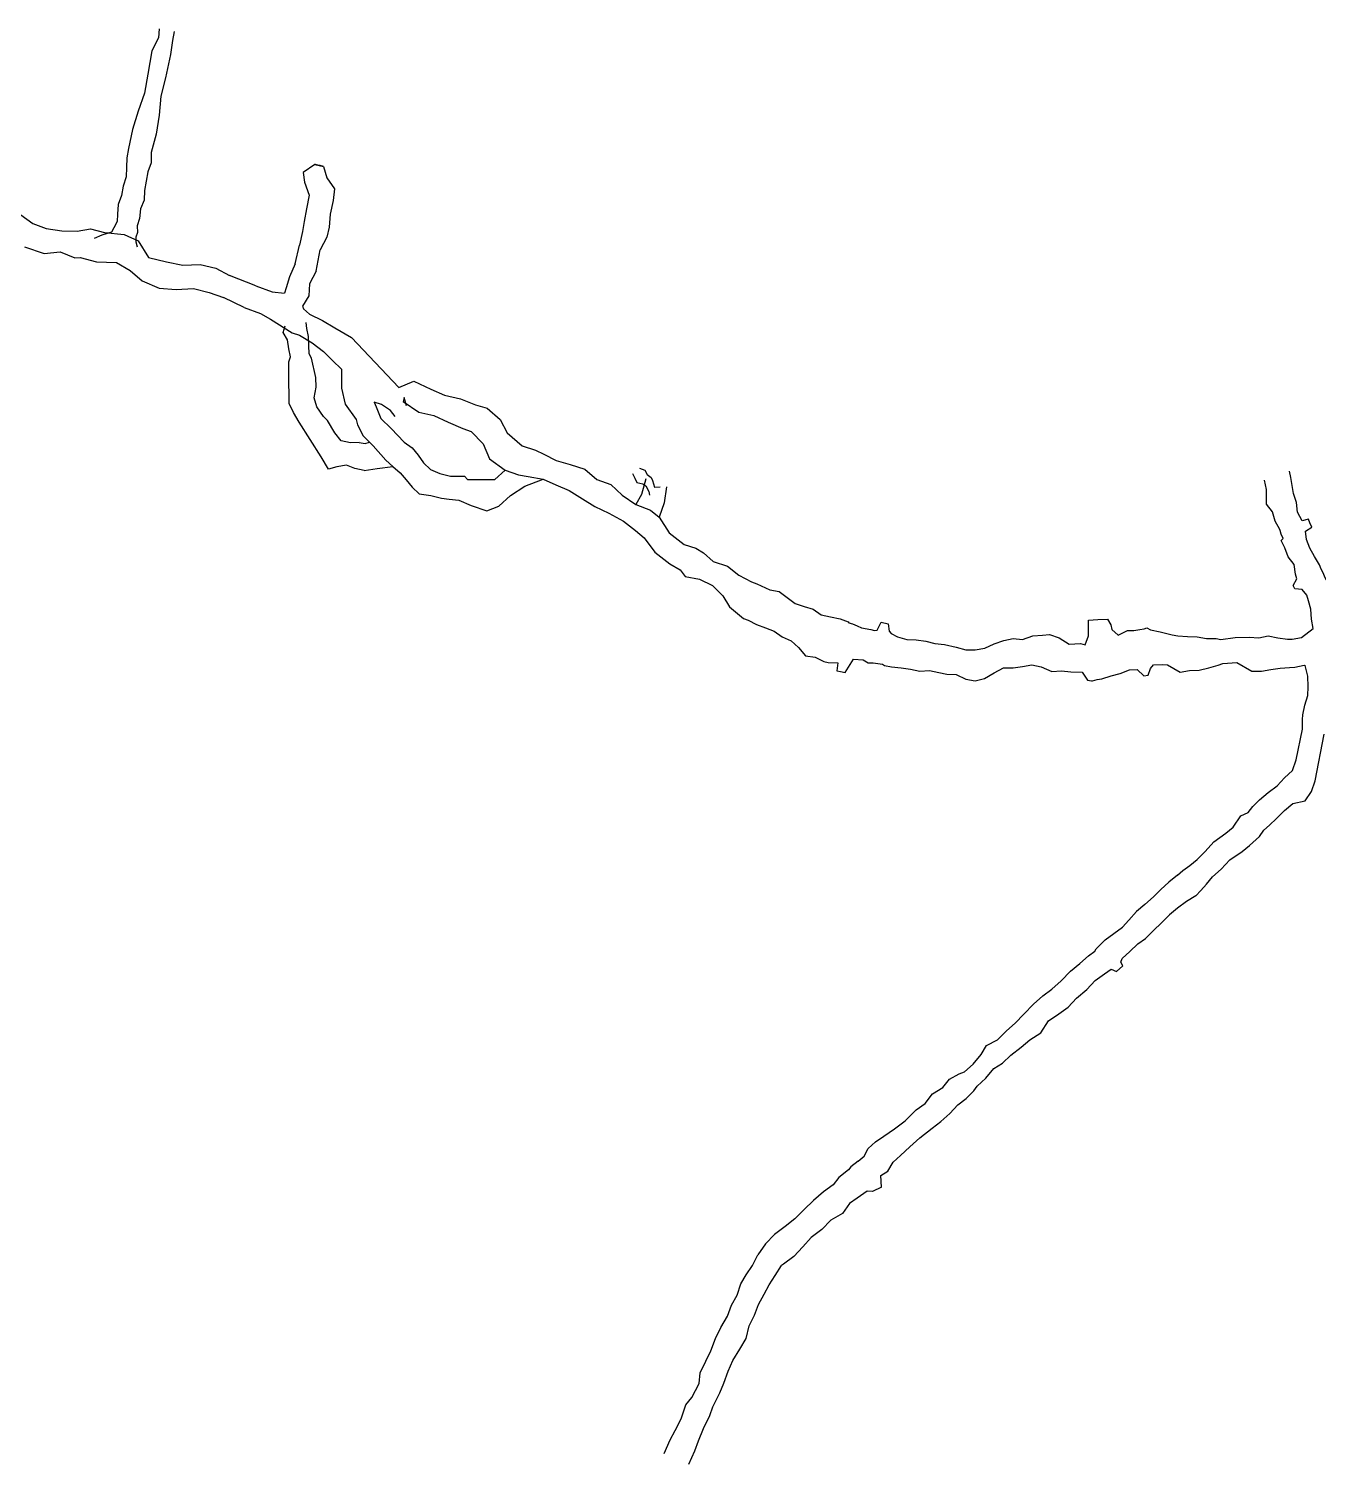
# Model space of a CAD drawing. Extents: x 9075 to 12914, y 9299 to 10364.
# Drawn here: x 12386.2 to 12657.9, y 9298.6 to 9601.1 of the extents above; entities that cross this region are included whole.
import ezdxf

# ---------------------------------------------------------------- set-up
doc = ezdxf.new("R2010")
doc.units = 0
doc.header["$MEASUREMENT"] = 0
for name, color, linetype in [('CP-440-5924-NE-SCR', 30, 'CONTINUOUS'), ('F-440-5878-W-SCR', 30, 'CONTINUOUS'), ('R-440-6055-W-SCR', 30, 'CONTINUOUS'), ('R-440-6100-SE-SCR', 30, 'CONTINUOUS'), ('SEC', 7, 'CONTINUOUS'), ('XC-440-5875-SW-SCR', 30, 'CONTINUOUS'), ('XC-440-5893-W-SCR', 30, 'CONTINUOUS'), ('XC-440-6141-NW-SCR', 30, 'CONTINUOUS')]:
    doc.layers.add(name, color=color, linetype=linetype)

msp = doc.modelspace()

# ---------------------------------------------------------------- linework, layer by layer
at = {"layer": 'CP-440-5924-NE-SCR'}
for points in [[(12613.503, 9476.706, -402.101), (12614.221, 9475.448, -402.402), (12614.421, 9474.469, -402.369), (12615.775, 9473.315, -401.844)], [(12613.503, 9476.706, -406.901), (12614.221, 9475.448, -407.802), (12614.421, 9474.469, -407.769), (12615.775, 9473.315, -406.944)]]:
    msp.add_polyline3d(points, dxfattribs=at)
at = {"layer": 'F-440-5878-W-SCR', "color": 30}
for points in [[(12446.473, 9572.516, -405.598), (12444.034, 9570.797, -405.325), (12444.296, 9568.78, -404.248), (12445.316, 9566.038, -404.678), (12444.764, 9563.139, -403.913), (12444.266, 9560.483, -404.446), (12443.887, 9558.355, -404.972), (12443.246, 9555.516, -404.807)], [(12448.326, 9572.097, -405.598), (12449.009, 9569.673, -405.325), (12450.636, 9567.347, -404.248), (12450.388, 9564.891, -404.678), (12449.738, 9562.014, -403.913), (12449.533, 9559.293, -404.446), (12449.057, 9557.186, -404.972), (12447.635, 9554.524, -404.807)], [(12448.326, 9572.097, -409.598), (12449.009, 9569.673, -408.325), (12450.636, 9567.347, -408.348), (12450.388, 9564.891, -408.278), (12449.738, 9562.014, -408.413), (12449.533, 9559.293, -408.446), (12449.057, 9557.186, -408.272), (12447.635, 9554.524, -408.207)], [(12442.335, 9551.565, -404.645), (12443.246, 9555.516, -404.807)], [(12442.335, 9551.565, -408.545), (12443.246, 9555.516, -408.207)], [(12446.771, 9550.01, -404.645), (12447.635, 9554.524, -404.807)], [(12446.771, 9550.01, -408.545), (12447.635, 9554.524, -408.207)], [(12463.452, 9519.352, -408.606), (12462.482, 9520.639, -408.457), (12460.523, 9521.941, -408.231), (12458.986, 9522.438, -407.672)], [(12463.452, 9519.352, -404.906), (12462.482, 9520.639, -404.357), (12460.523, 9521.941, -404.231), (12458.986, 9522.438, -403.872)], [(12465.821, 9521.649, -404.906), (12465.354, 9523.424, -404.357), (12465.117, 9522.567, -400.868)], [(12465.821, 9521.649, -408.606), (12465.354, 9523.424, -408.457), (12465.354, 9523.424, -408.457)]]:
    msp.add_polyline3d(points, dxfattribs=at)
at = {"layer": 'F-440-5878-W-SCR'}
for points in [[(12372.359, 9567.966, -404.055), (12373.634, 9567.014, -404.308), (12375.642, 9566.095, -404.352), (12378.372, 9564.815, -404.212), (12381.029, 9563.03, -404.374), (12384.551, 9561.895, -404.648), (12387.081, 9560.049, -404.407)], [(12372.359, 9567.966, -407.855), (12373.634, 9567.014, -407.908), (12375.642, 9566.095, -407.952), (12378.372, 9564.815, -408.212), (12381.029, 9563.03, -408.374), (12384.551, 9561.895, -408.348), (12387.081, 9560.049, -408.407)], [(12387.081, 9560.049, -404.407), (12389.914, 9559.017, -404.496), (12393.205, 9558.539, -404.457), (12396.401, 9558.471, -404.719), (12399.224, 9558.935, -404.895)], [(12387.081, 9560.049, -408.407), (12389.914, 9559.017, -408.796), (12393.205, 9558.539, -408.757), (12396.401, 9558.471, -408.719), (12399.224, 9558.935, -408.527)], [(12399.224, 9558.935, -404.895), (12402.192, 9558.129, -405.582), (12406.332, 9557.729, -404.976), (12409.289, 9556.407, -404.871), (12411.449, 9552.918, -404.766), (12415.239, 9551.992, -404.66), (12418.669, 9551.267, -404.455), (12422.335, 9551.41, -404.849), (12425.642, 9550.615, -405.244), (12428.546, 9549.1, -404.939)], [(12399.224, 9558.935, -408.527), (12402.192, 9558.129, -408.682), (12406.332, 9557.729, -408.576), (12409.289, 9556.407, -408.571), (12411.449, 9552.918, -408.566), (12415.239, 9551.992, -408.56), (12418.669, 9551.267, -408.555), (12422.335, 9551.41, -408.549), (12425.642, 9550.615, -408.644), (12428.546, 9549.1, -408.639)], [(12385.352, 9555.144, -404.407), (12389.469, 9553.735, -404.496), (12392.828, 9554.055, -404.457), (12395.922, 9552.791, -404.719), (12397.041, 9552.896, -404.789)], [(12397.041, 9552.896, -404.789), (12400.513, 9551.953, -405.582), (12404.732, 9551.842, -404.976), (12407.584, 9550.135, -404.871), (12410.112, 9547.997, -404.766), (12413.718, 9546.395, -404.66), (12417.279, 9546.152, -404.455), (12420.971, 9546.392, -404.849), (12424.252, 9545.5, -405.244), (12427.287, 9544.468, -404.939)], [(12397.041, 9552.896, -408.643), (12400.513, 9551.953, -408.682), (12404.732, 9551.842, -408.576), (12407.584, 9550.135, -408.571), (12410.112, 9547.997, -408.566), (12413.718, 9546.395, -408.56), (12417.279, 9546.152, -408.555), (12420.971, 9546.392, -408.549), (12424.252, 9545.5, -408.644), (12427.287, 9544.468, -408.639)], [(12442.335, 9551.565, -408.545), (12441.156, 9548.805, -408.612), (12440.458, 9546.51, -408.604), (12440.109, 9545.381, -408.499)], [(12442.335, 9551.565, -404.645), (12441.156, 9548.805, -405.612), (12440.458, 9546.51, -404.704), (12440.109, 9545.381, -405.099)], [(12434.066, 9546.944, -404.881), (12428.546, 9549.1, -404.939)], [(12434.066, 9546.944, -408.881), (12428.546, 9549.1, -408.639)], [(12446.771, 9550.01, -404.645), (12445.403, 9547.317, -405.612), (12445.271, 9544.823, -404.704), (12443.925, 9542.613, -404.575)], [(12446.771, 9550.01, -408.545), (12445.403, 9547.317, -408.612), (12445.271, 9544.823, -408.604), (12443.925, 9542.613, -408.587)], [(12434.066, 9546.944, -404.881), (12437.525, 9545.641, -405.21), (12440.109, 9545.381, -405.099)], [(12434.066, 9546.944, -408.881), (12437.525, 9545.641, -408.61), (12440.109, 9545.381, -408.499)], [(12431.592, 9542.37, -404.881), (12427.287, 9544.468, -404.939)], [(12431.592, 9542.37, -408.881), (12427.287, 9544.468, -408.639)], [(12431.592, 9542.37, -404.881), (12435.051, 9541.067, -405.21), (12437.16, 9539.927, -405.099)], [(12431.592, 9542.37, -408.881), (12435.051, 9541.067, -408.61), (12437.16, 9539.927, -408.499)], [(12443.925, 9542.613, -408.587), (12444.116, 9542.083, -408.585), (12445.382, 9540.927, -408.573), (12448.145, 9539.612, -408.552), (12450.689, 9538.07, -408.582)], [(12443.925, 9542.613, -404.575), (12444.116, 9542.083, -404.485), (12445.382, 9540.927, -405.073), (12448.145, 9539.612, -405.152), (12450.689, 9538.07, -404.897)], [(12437.16, 9539.927, -405.099), (12441.71, 9537.026, -404.485), (12443.277, 9536.502, -405.073), (12445.911, 9534.917, -405.152), (12448.326, 9533.103, -404.897)], [(12437.16, 9539.927, -408.499), (12441.71, 9537.026, -408.585), (12443.277, 9536.502, -408.573), (12445.911, 9534.917, -408.552), (12448.326, 9533.103, -408.582)], [(12450.689, 9538.07, -408.582), (12454.25, 9536.058, -408.469), (12464.184, 9525.492, -408.231), (12467.348, 9526.817, -404.568)], [(12450.689, 9538.07, -404.897), (12454.25, 9536.058, -404.784), (12464.184, 9525.492, -404.546), (12467.348, 9526.817, -400.883)], [(12538.511, 9484.517, -400.786), (12539.632, 9484.089, -400.794), (12540.567, 9483.733, -401.701), (12542.364, 9482.834, -401.614), (12544.375, 9482.495, -401.627), (12546.03, 9481.222, -401.741), (12547.685, 9479.949, -401.654), (12549.59, 9479.33, -401.768), (12551.53, 9478.804, -402.081), (12553.22, 9477.624, -402.195), (12555.196, 9477.192, -402.208), (12557.171, 9476.76, -401.967)], [(12538.511, 9484.517, -406.286), (12539.632, 9484.089, -406.294), (12540.567, 9483.733, -406.301), (12542.364, 9482.834, -406.514), (12544.375, 9482.495, -406.427), (12546.03, 9481.222, -406.441), (12547.685, 9479.949, -406.354), (12549.59, 9479.33, -406.368), (12551.53, 9478.804, -406.381), (12553.22, 9477.624, -406.495), (12555.196, 9477.192, -406.508), (12557.171, 9476.76, -406.522)], [(12533.864, 9479.256, -401.201), (12536.853, 9476.801, -400.794), (12537.788, 9476.445, -401.701), (12539.585, 9475.546, -401.614), (12541.454, 9474.833, -401.627), (12543.323, 9474.121, -401.741), (12545.013, 9472.941, -401.654), (12546.846, 9472.135, -401.768), (12548.43, 9470.675, -402.081), (12549.907, 9468.934, -402.195), (12551.954, 9468.689, -402.208), (12553.751, 9467.79, -401.967)], [(12533.864, 9479.256, -404.813), (12536.853, 9476.801, -406.294), (12537.788, 9476.445, -406.301), (12539.585, 9475.546, -406.514), (12541.454, 9474.833, -406.427), (12543.323, 9474.121, -406.441), (12545.013, 9472.941, -406.354), (12546.846, 9472.135, -406.368), (12548.43, 9470.675, -406.381), (12549.907, 9468.934, -406.495), (12551.954, 9468.689, -406.508), (12553.751, 9467.79, -406.522)], [(12557.171, 9476.76, -406.522), (12558.914, 9476.137, -406.49), (12559.059, 9475.894, -406.491), (12559.835, 9475.699, -406.492), (12560.756, 9475.26, -406.494), (12561.676, 9474.821, -406.495), (12563.664, 9474.525, -406.598)], [(12557.171, 9476.76, -401.967), (12558.914, 9476.137, -401.89), (12559.059, 9475.894, -401.891), (12559.835, 9475.699, -401.892), (12560.756, 9475.26, -401.894), (12561.676, 9474.821, -402.095), (12563.664, 9474.525, -401.898)], [(12563.664, 9474.525, -401.898), (12564.463, 9474.254, -402.037), (12564.993, 9474.353, -402.036), (12565.835, 9476.02, -402.034), (12567.306, 9475.728, -402.031), (12567.503, 9474.159, -402.03), (12567.916, 9473.669, -402.029), (12569.309, 9472.984, -402.226), (12571.231, 9472.397, -402.321), (12573.251, 9472.301, -402.417), (12575.232, 9472.009, -402.413), (12577.174, 9471.521, -402.408), (12579.175, 9471.326, -402.404)], [(12563.664, 9474.525, -406.598), (12564.463, 9474.254, -406.537), (12564.993, 9474.353, -406.536), (12565.835, 9476.02, -406.534), (12567.306, 9475.728, -406.531), (12567.503, 9474.159, -406.53), (12567.916, 9473.669, -406.529), (12569.309, 9472.984, -406.726), (12571.231, 9472.397, -406.721), (12573.251, 9472.301, -406.617), (12575.232, 9472.009, -406.613), (12577.174, 9471.521, -406.608), (12579.175, 9471.326, -406.504)], [(12605.458, 9471.375, -401.868), (12607.826, 9471.528, -401.806), (12608.843, 9471.293, -402.005), (12609.525, 9473.141, -401.905), (12609.511, 9476.447, -401.904), (12610.509, 9476.512, -402.104), (12611.507, 9476.577, -402.203), (12613.503, 9476.706, -402.101)], [(12605.458, 9471.375, -406.908), (12607.826, 9471.528, -407.106), (12608.843, 9471.293, -407.005), (12609.525, 9473.141, -406.805), (12609.511, 9476.447, -406.804), (12610.509, 9476.512, -406.804), (12611.507, 9476.577, -406.903), (12613.503, 9476.706, -406.901)], [(12579.175, 9471.326, -406.504), (12581.654, 9470.803, -406.408), (12583.654, 9470.201, -406.412), (12585.654, 9470.199, -406.417), (12587.654, 9470.598, -406.422), (12589.655, 9471.496, -406.627), (12591.656, 9472.194, -406.632), (12593.656, 9472.592, -406.737), (12595.656, 9472.39, -406.742)], [(12579.175, 9471.326, -402.404), (12581.654, 9470.803, -402.208), (12583.654, 9470.201, -402.212), (12585.654, 9470.199, -402.217), (12587.654, 9470.598, -402.122), (12589.655, 9471.496, -401.827), (12591.656, 9472.194, -401.432), (12593.656, 9472.592, -402.437), (12595.656, 9472.39, -402.442)], [(12595.656, 9472.39, -406.742), (12597.827, 9473.176, -407), (12599.833, 9473.301, -406.947)], [(12595.656, 9472.39, -402.442), (12597.827, 9473.176, -402.3), (12599.833, 9473.301, -402.347)], [(12599.833, 9473.301, -406.947), (12601.318, 9473.411, -407.011), (12603.365, 9472.742, -407.009), (12605.458, 9471.375, -406.908)], [(12599.833, 9473.301, -402.347), (12601.318, 9473.411, -402.411), (12603.365, 9472.742, -402.009), (12605.458, 9471.375, -401.868)], [(12615.775, 9473.315, -406.944), (12617.724, 9474.32, -406.858)], [(12615.775, 9473.315, -401.844), (12617.724, 9474.32, -401.858)], [(12617.724, 9474.32, -406.858), (12619.085, 9474.322, -406.596), (12620.369, 9474.533, -406.68), (12621.264, 9474.61, -406.739), (12621.844, 9474.86, -406.778), (12622.582, 9474.421, -406.823), (12624.622, 9473.994, -406.754)], [(12617.724, 9474.32, -401.858), (12619.085, 9474.322, -402.096), (12620.369, 9474.533, -401.88), (12621.264, 9474.61, -401.939), (12621.844, 9474.86, -401.978), (12622.582, 9474.421, -402.023), (12624.622, 9473.994, -401.754)], [(12624.622, 9473.994, -406.754), (12627.133, 9473.373, -407.005), (12628.378, 9473.188, -406.827)], [(12624.622, 9473.994, -401.754), (12627.133, 9473.373, -402.305), (12628.378, 9473.188, -401.727)], [(12628.378, 9473.188, -406.827), (12628.378, 9473.188, -406.827), (12630.392, 9473.011, -406.885), (12632.399, 9472.935, -406.842)], [(12628.378, 9473.188, -401.727), (12628.378, 9473.188, -401.727), (12630.392, 9473.011, -401.485), (12632.399, 9472.935, -401.542)], [(12632.399, 9472.935, -406.842), (12634.416, 9472.581, -406.787), (12636.415, 9472.633, -406.89), (12637.433, 9472.41, -406.842), (12640.406, 9472.837, -406.696), (12643.408, 9472.865, -406.451), (12645.423, 9472.717, -406.554), (12647.391, 9473.168, -406.557), (12649.428, 9472.722, -406.36), (12651.45, 9472.474, -406.463)], [(12632.399, 9472.935, -401.542), (12634.416, 9472.581, -401.387), (12636.415, 9472.633, -401.89), (12637.433, 9472.41, -401.842), (12640.406, 9472.837, -401.596), (12643.408, 9472.865, -401.851), (12645.423, 9472.717, -401.954), (12647.391, 9473.168, -402.157), (12649.428, 9472.722, -402.36), (12651.45, 9472.474, -402.063)], [(12651.45, 9472.474, -406.463), (12652.418, 9472.439, -406.494), (12654.387, 9472.842, -406.596)], [(12651.45, 9472.474, -402.063), (12652.418, 9472.439, -402.594), (12654.387, 9472.842, -402.696)], [(12654.387, 9472.842, -406.596), (12656.883, 9474.701, -406.64)], [(12654.387, 9472.842, -402.696), (12656.883, 9474.701, -402.04)], [(12553.751, 9467.79, -406.522), (12554.674, 9467.513, -406.487), (12556.736, 9467.508, -406.49), (12556.513, 9465.811, -406.491), (12557.289, 9465.615, -406.492), (12558.283, 9465.467, -406.494), (12560.011, 9468.228, -406.495), (12562.048, 9468.126, -406.598)], [(12553.751, 9467.79, -401.967), (12554.674, 9467.513, -401.887), (12556.736, 9467.508, -401.89), (12556.513, 9465.811, -401.891), (12557.289, 9465.615, -401.892), (12558.283, 9465.467, -401.894), (12560.011, 9468.228, -402.095), (12562.048, 9468.126, -401.898)], [(12562.048, 9468.126, -401.898), (12563.117, 9467.487, -402.037), (12563.627, 9467.487, -402.036), (12564.137, 9467.488, -402.034), (12565.627, 9467.293, -402.031), (12566.118, 9467.195, -402.03), (12566.569, 9466.902, -402.029), (12568.04, 9466.609, -402.226), (12570.041, 9466.415, -402.321), (12572.022, 9466.122, -402.417), (12573.983, 9465.732, -402.413), (12576.042, 9465.832, -402.408), (12578.004, 9465.442, -402.404)], [(12562.048, 9468.126, -406.598), (12563.117, 9467.487, -406.537), (12563.627, 9467.487, -406.536), (12564.137, 9467.488, -406.534), (12565.627, 9467.293, -406.531), (12566.118, 9467.195, -406.53), (12566.569, 9466.902, -406.529), (12568.04, 9466.609, -406.726), (12570.041, 9466.415, -406.721), (12572.022, 9466.122, -406.617), (12573.983, 9465.732, -406.613), (12576.042, 9465.832, -406.608), (12578.004, 9465.442, -406.504)], [(12578.004, 9465.442, -406.504), (12579.649, 9465.105, -406.403), (12581.649, 9465.003, -406.408), (12583.648, 9464.001, -406.412), (12585.648, 9463.699, -406.417), (12587.648, 9464.198, -406.422), (12589.649, 9465.396, -406.627), (12591.65, 9466.394, -406.632), (12593.65, 9466.392, -406.737), (12595.65, 9466.69, -406.742)], [(12578.004, 9465.442, -402.404), (12579.649, 9465.105, -402.103), (12581.649, 9465.003, -402.208), (12583.648, 9464.001, -402.212), (12585.648, 9463.699, -402.217), (12587.648, 9464.198, -402.122), (12589.649, 9465.396, -401.827), (12591.65, 9466.394, -401.432), (12593.65, 9466.392, -402.437), (12595.65, 9466.69, -402.442)], [(12595.65, 9466.69, -406.742), (12597.6, 9467.08, -407), (12599.583, 9466.606, -406.947)], [(12595.65, 9466.69, -402.442), (12597.6, 9467.08, -402.3), (12599.583, 9466.606, -402.347)], [(12599.583, 9466.606, -406.947), (12601.822, 9465.627, -407.011), (12603.818, 9465.757, -407.009), (12605.833, 9465.587, -406.908)], [(12599.583, 9466.606, -402.347), (12601.822, 9465.627, -402.411), (12603.818, 9465.757, -402.009), (12605.833, 9465.587, -401.868)], [(12618.167, 9466.032, -406.858), (12619.794, 9466.053, -406.596), (12621.206, 9464.769, -406.68), (12622.101, 9464.845, -406.739), (12622.578, 9466.291, -406.778), (12623.214, 9467.049, -406.823), (12625.211, 9467.119, -406.754)], [(12618.167, 9466.032, -401.858), (12619.794, 9466.053, -402.096), (12621.206, 9464.769, -401.88), (12622.101, 9464.845, -401.939), (12622.578, 9466.291, -401.978), (12623.214, 9467.049, -402.023), (12625.211, 9467.119, -401.754)], [(12625.211, 9467.119, -406.754), (12626.199, 9467.041, -407.005)], [(12625.211, 9467.119, -401.754), (12626.199, 9467.041, -402.305)], [(12626.199, 9467.041, -407.005), (12628.851, 9465.502, -406.827), (12630.834, 9465.825, -406.885), (12632.83, 9465.948, -406.842)], [(12626.199, 9467.041, -402.305), (12628.851, 9465.502, -401.727), (12630.834, 9465.825, -401.485), (12632.83, 9465.948, -401.542)], [(12632.83, 9465.948, -406.842), (12632.83, 9465.948, -406.842), (12632.83, 9465.948, -406.842), (12634.887, 9466.399, -406.787), (12636.848, 9466.949, -406.89), (12637.821, 9467.324, -406.842), (12640.808, 9467.552, -406.696), (12643.955, 9465.685, -406.451), (12645.954, 9465.738, -406.554), (12647.931, 9466.089, -406.557), (12649.915, 9466.34, -406.36), (12651.906, 9466.492, -406.463)], [(12632.83, 9465.948, -401.542), (12632.83, 9465.948, -401.542), (12632.83, 9465.948, -401.542), (12634.887, 9466.399, -401.387), (12636.848, 9466.949, -401.89), (12637.821, 9467.324, -401.842), (12640.808, 9467.552, -401.596), (12643.955, 9465.685, -401.851), (12645.954, 9465.738, -401.954), (12647.931, 9466.089, -402.157), (12649.915, 9466.34, -402.36), (12651.906, 9466.492, -402.063)], [(12651.906, 9466.492, -406.463), (12653.019, 9466.57, -406.494), (12654.989, 9466.972, -406.596)], [(12651.906, 9466.492, -402.063), (12653.019, 9466.57, -402.594), (12654.989, 9466.972, -402.696)], [(12654.989, 9466.972, -402.696), (12655.154, 9466.928, -402.68)], [(12654.989, 9466.972, -406.596), (12655.154, 9466.928, -406.589)], [(12605.833, 9465.587, -401.868), (12608.214, 9465.541, -401.806), (12609.328, 9463.809, -402.005), (12610.14, 9463.661, -401.905), (12610.339, 9463.674, -401.904), (12611.324, 9463.938, -402.104), (12612.316, 9464.103, -402.203), (12614.279, 9464.731, -402.101)], [(12605.833, 9465.587, -406.908), (12608.214, 9465.541, -407.106), (12609.328, 9463.809, -407.005), (12610.14, 9463.661, -406.805), (12610.339, 9463.674, -406.804), (12611.324, 9463.938, -406.804), (12612.316, 9464.103, -406.903), (12614.279, 9464.731, -406.901)], [(12614.279, 9464.731, -406.901), (12616.207, 9465.226, -406.944), (12618.167, 9466.032, -406.858)], [(12614.279, 9464.731, -402.101), (12616.207, 9465.226, -401.844), (12618.167, 9466.032, -401.858)]]:
    msp.add_polyline3d(points, dxfattribs=at)
at = {"layer": 'F-440-5878-W-SCR', "ltscale": 0.13}
for points in [[(12467.348, 9526.817, -400.868), (12470.956, 9525.149, -400.102), (12473.82, 9523.872, -400.929), (12477.169, 9523.13, -400.858), (12480.328, 9521.811, -401.087)], [(12467.348, 9526.817, -404.568), (12470.956, 9525.149, -404.702), (12473.82, 9523.872, -404.829), (12477.169, 9523.13, -404.858), (12480.328, 9521.811, -404.787)], [(12465.117, 9522.567, -400.868), (12468.4, 9520.279, -400.102), (12471.59, 9519.621, -400.929), (12474.567, 9518.172, -400.858), (12477.726, 9516.853, -401.087)], [(12465.117, 9522.567, -404.568), (12468.4, 9520.279, -404.702), (12471.59, 9519.621, -404.829), (12474.567, 9518.172, -404.858), (12477.726, 9516.853, -404.787)], [(12480.328, 9521.811, -401.087), (12480.328, 9521.811, -401.087), (12482.847, 9521.145, -400.675), (12485.568, 9518.769, -400.861), (12487.045, 9515.917, -401.15), (12490.21, 9513.233, -401.435), (12492.999, 9512.27, -401.024), (12494.739, 9511.427, -401.417), (12497.365, 9510.09, -401.406), (12500.285, 9509.28, -400.923)], [(12480.328, 9521.811, -404.787), (12480.328, 9521.811, -404.787), (12482.847, 9521.145, -404.975), (12485.568, 9518.769, -404.961), (12487.045, 9515.917, -405.05), (12490.21, 9513.233, -405.135), (12492.999, 9512.27, -404.924), (12494.739, 9511.427, -404.917), (12497.365, 9510.09, -404.906), (12500.285, 9509.28, -404.945)], [(12477.726, 9516.853, -401.087), (12477.726, 9516.853, -401.087), (12479.425, 9516.216, -400.675), (12481.975, 9513.594, -400.861), (12483.281, 9510.495, -401.15), (12486.616, 9508.058, -401.435), (12489.405, 9507.095, -401.024), (12491.488, 9506.745, -401.417), (12494.628, 9506.147, -401.406), (12497.319, 9505.009, -400.923)], [(12477.726, 9516.853, -404.787), (12477.726, 9516.853, -404.787), (12479.425, 9516.216, -404.975), (12481.975, 9513.594, -404.961), (12483.281, 9510.495, -405.05), (12486.616, 9508.058, -405.135), (12489.405, 9507.095, -404.924), (12491.488, 9506.745, -404.917), (12494.628, 9506.147, -404.906), (12497.319, 9505.009, -404.945)], [(12500.285, 9509.28, -400.923), (12503.416, 9508.287, -400.67), (12505.899, 9506.093, -400.166), (12508.85, 9505.044, -400.862), (12511.235, 9502.8, -401.358), (12514.116, 9500.81, -400.653), (12517.22, 9499.649, -401.149), (12519.096, 9498.149, -400.646), (12521.179, 9494.885, -400.941), (12524.337, 9492.444, -400.836), (12526.818, 9491.617, -400.933)], [(12500.285, 9509.28, -404.945), (12503.416, 9508.287, -404.67), (12505.899, 9506.093, -404.766), (12508.85, 9505.044, -404.762), (12511.235, 9502.8, -404.758), (12514.116, 9500.81, -404.853), (12517.22, 9499.649, -404.949), (12519.096, 9498.149, -404.946), (12521.179, 9494.885, -404.941), (12524.337, 9492.444, -404.936), (12526.818, 9491.617, -404.933)], [(12514.926, 9508.519, -394.202), (12516.03, 9508.086, -394.999), (12516.506, 9507.159, -396.296), (12517.374, 9506.541, -397.993), (12517.639, 9505.881, -398.724), (12518.09, 9504.5, -400.387), (12519.297, 9504.583, -400.709)], [(12514.926, 9508.519, -395.602), (12516.03, 9508.086, -396.799), (12516.506, 9507.159, -398.396), (12517.374, 9506.541, -399.793), (12517.639, 9505.881, -400.724), (12518.09, 9504.5, -401.587), (12519.297, 9504.583, -402.219)], [(12513.433, 9507.344, -394.202), (12513.909, 9506.416, -394.999), (12514.384, 9505.489, -396.296), (12515.646, 9505.18, -397.993), (12516.225, 9504.768, -398.724), (12516.911, 9503.572, -400.387), (12517.019, 9502.789, -400.709)], [(12513.433, 9507.344, -395.602), (12513.909, 9506.416, -396.799), (12514.384, 9505.489, -398.396), (12515.646, 9505.18, -399.793), (12516.225, 9504.768, -400.724), (12516.911, 9503.572, -401.587), (12517.019, 9502.789, -402.219)], [(12516.223, 9506.215, -400.11), (12515.343, 9502.975, -400.728), (12514.116, 9500.81, -400.653)], [(12516.223, 9506.215, -403.91), (12515.343, 9502.975, -404.328), (12514.116, 9500.81, -404.853)], [(12497.319, 9505.009, -400.923), (12500.104, 9503.771, -400.67), (12502.942, 9502.061, -400.166), (12505.479, 9500.448, -400.862), (12508.455, 9499.01, -401.358), (12511.573, 9497.343, -400.653), (12514.086, 9495.375, -401.149), (12515.903, 9493.795, -400.646), (12518.163, 9490.773, -400.941), (12521.321, 9488.332, -400.836), (12523.506, 9487.101, -400.933)], [(12497.319, 9505.009, -404.945), (12500.104, 9503.771, -404.67), (12502.942, 9502.061, -404.766), (12505.479, 9500.448, -404.762), (12508.455, 9499.01, -404.758), (12511.573, 9497.343, -404.853), (12514.086, 9495.375, -404.949), (12515.903, 9493.795, -404.946), (12518.163, 9490.773, -404.941), (12521.321, 9488.332, -404.936), (12523.506, 9487.101, -404.933)], [(12520.631, 9504.583, -400.11), (12520.126, 9501.205, -400.728), (12519.096, 9498.149, -400.646)], [(12520.631, 9504.583, -403.91), (12520.126, 9501.205, -404.328), (12519.096, 9498.149, -404.946)], [(12526.818, 9491.617, -400.933), (12528.387, 9490.635, -401.261), (12530.416, 9488.828, -401.311), (12533.466, 9487.876, -401.056), (12535.834, 9485.936, -400.899), (12538.511, 9484.517, -400.786)], [(12526.818, 9491.617, -404.933), (12528.387, 9490.635, -405.061), (12530.416, 9488.828, -405.011), (12533.466, 9487.876, -405.056), (12535.834, 9485.936, -404.799), (12538.511, 9484.517, -406.286)], [(12523.506, 9487.101, -400.933), (12524.555, 9485.634, -401.261), (12527.557, 9485.097, -401.311), (12530.303, 9483.749, -401.056), (12532.488, 9481.57, -400.899), (12533.864, 9479.256, -401.201)], [(12523.506, 9487.101, -404.933), (12524.555, 9485.634, -405.061), (12527.557, 9485.097, -405.011), (12530.303, 9483.749, -405.056), (12532.488, 9481.57, -404.799), (12533.864, 9479.256, -404.813)]]:
    msp.add_polyline3d(points, dxfattribs=at)
at = {"layer": 'R-440-6055-W-SCR'}
for points in [[(12448.326, 9533.103, -408.582), (12448.326, 9533.103, -408.582), (12450.243, 9531.196, -408.469), (12452.135, 9529.393, -408.567), (12452.111, 9525.354, -408.564), (12452.886, 9522.016, -408.561)], [(12448.326, 9533.103, -404.897), (12448.326, 9533.103, -404.897), (12450.243, 9531.196, -404.769), (12452.135, 9529.393, -405.167), (12452.111, 9525.354, -404.864), (12452.886, 9522.016, -404.861)]]:
    msp.add_polyline3d(points, dxfattribs=at)
at = {"layer": 'R-440-6055-W-SCR', "ltscale": 0.13}
for points in [[(12452.886, 9522.016, -404.861), (12452.886, 9522.016, -404.861), (12452.886, 9522.016, -404.861), (12455.196, 9518.733, -403.872), (12455.466, 9517.6, -403.319), (12456.71, 9515.325, -403.086), (12458.805, 9513.183, -402.526), (12461.455, 9510.188, -402.813), (12462.922, 9508.83, -402.906), (12464.462, 9507.542, -402.5), (12465.786, 9506.044, -402.893), (12467.04, 9504.476, -402.887), (12468.508, 9503.118, -402.78), (12470.976, 9502.739, -402.374), (12473.231, 9502.15, -402.267)], [(12452.886, 9522.016, -408.561), (12452.886, 9522.016, -408.561), (12452.886, 9522.016, -408.561), (12455.196, 9518.733, -407.672), (12455.466, 9517.6, -407.619), (12456.71, 9515.325, -407.186), (12458.805, 9513.183, -407.226), (12461.455, 9510.188, -407.013), (12462.922, 9508.83, -406.806), (12464.462, 9507.542, -406.5), (12465.786, 9506.044, -406.593), (12467.04, 9504.476, -406.487), (12468.508, 9503.118, -406.38), (12470.976, 9502.739, -406.374), (12473.231, 9502.15, -406.197)], [(12458.986, 9522.438, -403.872), (12459.398, 9521.445, -403.319), (12460.428, 9518.961, -403.086), (12462.594, 9516.889, -402.526), (12465.315, 9513.963, -402.813), (12466.998, 9512.815, -402.906), (12468.251, 9511.247, -402.5), (12469.433, 9509.609, -402.893), (12470.901, 9508.251, -402.887), (12472.869, 9507.383, -402.78), (12475.123, 9506.794, -402.374), (12478.021, 9506.834, -402.267)], [(12458.986, 9522.438, -407.672), (12459.398, 9521.445, -407.619), (12460.428, 9518.961, -407.186), (12462.594, 9516.889, -407.226), (12465.315, 9513.963, -407.013), (12466.998, 9512.815, -406.806), (12468.251, 9511.247, -406.5), (12469.433, 9509.609, -406.593), (12470.901, 9508.251, -406.487), (12472.869, 9507.383, -406.38), (12475.123, 9506.794, -406.374), (12478.021, 9506.834, -406.197)], [(12473.231, 9502.15, -402.267), (12474.806, 9501.987, -402.177), (12476.872, 9501.782, -401.346), (12479.482, 9500.647, -400.964), (12482.748, 9499.505, -401.059), (12485.243, 9500.475, -401.271), (12487.739, 9502.759, -401.076), (12490.727, 9504.71, -401.566), (12494.628, 9506.147, -401.406)], [(12473.231, 9502.15, -406.197), (12474.806, 9501.987, -406.044), (12476.872, 9501.782, -405.846), (12479.482, 9500.647, -405.664), (12482.748, 9499.505, -405.459), (12485.243, 9500.475, -405.171), (12487.739, 9502.759, -404.876), (12490.727, 9504.71, -404.766), (12494.628, 9506.147, -404.906)], [(12478.021, 9506.834, -402.267), (12478.689, 9506.089, -400.964), (12481.783, 9506.136, -401.059), (12484.422, 9506.116, -401.271), (12486.616, 9508.058, -401.435), (12486.616, 9508.058, -401.435)], [(12478.021, 9506.834, -406.197), (12478.689, 9506.089, -405.664), (12481.783, 9506.136, -405.459), (12484.422, 9506.116, -405.171), (12486.616, 9508.058, -405.135), (12486.616, 9508.058, -405.135)]]:
    msp.add_polyline3d(points, dxfattribs=at)
at = {"layer": 'R-440-6100-SE-SCR'}
for points in [[(12445.793, 9531.68, -408.509), (12445.338, 9532.62, -408.437), (12445.265, 9534.329, -408.485), (12445.161, 9536.236, -408.438), (12444.792, 9537.898, -408.485), (12444.684, 9539.197, -408.521)], [(12445.793, 9531.68, -404.609), (12445.338, 9532.62, -404.337), (12445.265, 9534.329, -405.085), (12445.161, 9536.236, -405.138), (12444.792, 9537.898, -405.185), (12444.684, 9539.197, -405.121)], [(12441.054, 9530.917, -408.509), (12441.389, 9531.983, -408.437), (12441.02, 9533.645, -408.485), (12440.718, 9535.52, -408.438), (12439.855, 9537.103, -408.485), (12440.241, 9538.481, -408.521)], [(12441.054, 9530.917, -404.609), (12441.389, 9531.983, -404.337), (12441.02, 9533.645, -405.085), (12440.718, 9535.52, -405.138), (12439.855, 9537.103, -405.185), (12440.241, 9538.481, -405.121)], [(12443.198, 9518.169, -408.223), (12441.982, 9520.242, -408.294), (12441.128, 9522.093, -408.357), (12441.126, 9524.251, -408.322), (12441.05, 9526.288, -408.384), (12441.054, 9530.917, -408.509)], [(12443.198, 9518.169, -404.123), (12441.982, 9520.242, -404.494), (12441.128, 9522.093, -404.357), (12441.126, 9524.251, -404.022), (12441.05, 9526.288, -404.284), (12441.054, 9530.917, -404.609)], [(12448.352, 9519.403, -408.223), (12446.942, 9521.429, -408.294), (12446.38, 9523.35, -408.357), (12446.767, 9525.601, -408.322), (12446.691, 9527.638, -408.384), (12445.793, 9531.68, -408.509)], [(12448.352, 9519.403, -404.123), (12446.942, 9521.429, -404.494), (12446.38, 9523.35, -404.357), (12446.767, 9525.601, -404.022), (12446.691, 9527.638, -404.284), (12445.793, 9531.68, -404.609)], [(12456.868, 9507.972, -407.559), (12454.915, 9508.415, -407.653), (12453.211, 9509.119, -407.849), (12451.12, 9508.774, -407.943), (12449.406, 9508.262, -408.039), (12447.832, 9510.872, -408.234), (12443.198, 9518.169, -408.223)], [(12456.868, 9507.972, -402.859), (12454.915, 9508.415, -403.253), (12453.211, 9509.119, -403.849), (12451.12, 9508.774, -403.943), (12449.406, 9508.262, -403.639), (12447.832, 9510.872, -404.134), (12443.198, 9518.169, -404.123)], [(12455.88, 9513.931, -403.253), (12454.038, 9513.848, -403.849), (12452.085, 9514.291, -403.943), (12450.75, 9515.945, -403.639), (12449.176, 9518.556, -404.134), (12448.352, 9519.403, -404.123)], [(12455.88, 9513.931, -407.653), (12454.038, 9513.848, -407.849), (12452.085, 9514.291, -407.943), (12450.75, 9515.945, -408.039), (12449.176, 9518.556, -408.234), (12448.352, 9519.403, -408.223)], [(12455.88, 9513.931, -407.653), (12457.105, 9513.667, -407.559), (12458.021, 9513.985, -407.678)], [(12455.88, 9513.931, -403.253), (12457.105, 9513.667, -403.159), (12458.021, 9513.985, -403.278)], [(12459.618, 9508.405, -403.966), (12462.922, 9508.83, -402.906)], [(12459.618, 9508.405, -407.666), (12462.922, 9508.83, -406.806)], [(12456.868, 9507.972, -407.559), (12459.618, 9508.405, -407.666)], [(12456.868, 9507.972, -402.859), (12459.618, 9508.405, -403.966)]]:
    msp.add_polyline3d(points, dxfattribs=at)
at = {"layer": 'SEC', "color": 30}
msp.add_polyline3d([(12446.473, 9572.516, -409.598), (12448.326, 9572.097, -409.598), (12448.326, 9572.097, -407.278), (12448.141, 9572.139, -406.102), (12447.631, 9572.254, -405.598), (12447.168, 9572.359, -405.598), (12446.659, 9572.474, -406.102), (12446.473, 9572.516, -407.278), (12446.473, 9572.516, -409.598)], dxfattribs=at)
at = {"layer": 'SEC', "ltscale": 0.13}
msp.add_polyline3d([(12494.628, 9506.147, -404.906), (12494.628, 9506.147, -404.906)], dxfattribs=at)
at = {"layer": 'XC-440-5875-SW-SCR'}
for points in [[(12654.621, 9453.463, -403.203), (12654.655, 9455.502, -403.154), (12654.672, 9456.522, -402.53), (12655.117, 9458.573, -401.879), (12655.758, 9460.582, -401.827), (12655.847, 9462.404, -402.283), (12655.727, 9464.681, -402.129), (12655.154, 9466.928, -402.079)], [(12654.621, 9453.463, -407.003), (12654.655, 9455.502, -406.954), (12654.672, 9456.522, -407.03), (12655.117, 9458.573, -407.079), (12655.758, 9460.582, -407.027), (12655.847, 9462.404, -406.983), (12655.727, 9464.681, -406.929), (12655.23, 9466.63, -406.885)], [(12641.616, 9435.237, -402.197), (12643.159, 9435.905, -402.256), (12644.146, 9437.199, -402.074), (12645.564, 9438.612, -402.296), (12647.414, 9440.145, -402.322), (12649.256, 9441.536, -402.447), (12650.83, 9443.225, -402.373), (12652.538, 9444.765, -401.898), (12653.295, 9447.062, -402.621), (12654.621, 9453.463, -403.203)], [(12641.616, 9435.237, -406.097), (12643.159, 9435.905, -406.056), (12644.146, 9437.199, -406.074), (12645.564, 9438.612, -406.096), (12647.414, 9440.145, -406.122), (12649.256, 9441.536, -406.147), (12650.83, 9443.225, -406.273), (12652.538, 9444.765, -406.398), (12653.295, 9447.062, -406.321), (12654.621, 9453.463, -407.003)], [(12645.557, 9430.846, -402.197), (12646.506, 9432.191, -402.256), (12647.695, 9433.262, -402.074), (12649.113, 9434.676, -402.296), (12650.829, 9436.357, -402.322), (12652.604, 9437.823, -402.447), (12655.183, 9438.397, -402.373), (12656.489, 9440.383, -401.898), (12657.312, 9442.606, -402.621), (12659.214, 9452.466, -403.203)], [(12645.557, 9430.846, -406.097), (12646.506, 9432.191, -406.056), (12647.695, 9433.262, -406.074), (12649.113, 9434.676, -406.096), (12650.829, 9436.357, -406.122), (12652.604, 9437.823, -406.147), (12655.183, 9438.397, -406.273), (12656.489, 9440.383, -406.398), (12657.312, 9442.606, -406.321), (12659.214, 9452.466, -407.003)], [(12628.255, 9422.71, -402.294), (12629.382, 9423.72, -402.158), (12630.855, 9424.773, -401.584), (12632.41, 9426.034, -401.812), (12634.129, 9427.711, -401.646), (12635.938, 9429.738, -401.884), (12638.445, 9431.585, -401.929), (12640, 9432.846, -402.357), (12641.616, 9435.237, -402.197)], [(12628.255, 9422.71, -405.994), (12629.382, 9423.72, -405.758), (12630.855, 9424.773, -405.884), (12632.41, 9426.034, -406.012), (12634.129, 9427.711, -406.046), (12635.938, 9429.738, -405.984), (12638.445, 9431.585, -406.129), (12640, 9432.846, -406.057), (12641.616, 9435.237, -406.097)], [(12632.128, 9418.393, -402.294), (12633.189, 9419.477, -402.158), (12634.395, 9420.828, -401.584), (12635.683, 9422.387, -401.812), (12637.469, 9423.99, -401.646), (12639.344, 9425.942, -401.884), (12641.919, 9427.715, -401.929), (12643.474, 9428.976, -402.357), (12645.557, 9430.846, -402.197)], [(12632.128, 9418.393, -405.994), (12633.189, 9419.477, -405.758), (12634.395, 9420.828, -405.884), (12635.683, 9422.387, -406.012), (12637.469, 9423.99, -406.046), (12639.344, 9425.942, -405.984), (12641.919, 9427.715, -406.129), (12643.474, 9428.976, -406.057), (12645.557, 9430.846, -406.097)], [(12628.255, 9422.71, -405.994), (12626.476, 9421.249, -405.858), (12624.764, 9419.713, -405.821), (12623.194, 9418.169, -405.787), (12621.408, 9416.567, -405.649), (12619.629, 9415.105, -405.613), (12618.044, 9413.279, -405.475)], [(12628.255, 9422.71, -402.294), (12626.476, 9421.249, -402.058), (12624.764, 9419.713, -401.521), (12623.194, 9418.169, -401.587), (12621.408, 9416.567, -401.749), (12619.629, 9415.105, -401.513), (12618.044, 9413.279, -401.575)], [(12632.128, 9418.393, -405.994), (12630.149, 9417.155, -405.858), (12628.304, 9415.768, -405.821), (12626.6, 9414.373, -405.787), (12624.881, 9412.696, -405.649), (12623.236, 9411.086, -405.613), (12621.517, 9409.409, -405.475)], [(12632.128, 9418.393, -402.294), (12630.149, 9417.155, -402.058), (12628.304, 9415.768, -401.521), (12626.6, 9414.373, -401.587), (12624.881, 9412.696, -401.749), (12623.236, 9411.086, -401.513), (12621.517, 9409.409, -401.575)], [(12612.559, 9408.609, -405.434), (12613.074, 9409.089, -405.462), (12614.845, 9410.409, -405.599), (12616.689, 9411.795, -405.533), (12618.044, 9413.279, -405.475)], [(12612.559, 9408.609, -401.334), (12613.074, 9409.089, -401.262), (12614.845, 9410.409, -401.499), (12616.689, 9411.795, -401.233), (12618.044, 9413.279, -401.575)], [(12616.361, 9404.363, -405.434), (12616.614, 9405.144, -405.462), (12618.251, 9406.613, -405.599), (12619.895, 9408.223, -405.533), (12621.517, 9409.409, -405.475)], [(12616.361, 9404.363, -401.334), (12616.614, 9405.144, -401.262), (12618.251, 9406.613, -401.499), (12619.895, 9408.223, -401.233), (12621.517, 9409.409, -401.575)], [(12583.37, 9381.264, -401.753), (12585.231, 9382.931, -401.889), (12586.901, 9384.963, -401.823), (12588.065, 9386.81, -401.369), (12590.327, 9388.03, -401.306), (12592.271, 9389.905, -401.637), (12594.058, 9391.506, -401.676), (12595.936, 9393.455, -401.807), (12597.962, 9395.538, -401.733), (12599.898, 9397.272, -401.567), (12601.819, 9398.724, -401.806), (12603.755, 9400.458, -401.539), (12605.707, 9402.474, -401.768), (12607.71, 9404.133, -401.302), (12609.497, 9405.734, -401.841), (12610.897, 9406.718, -401.997), (12611.136, 9407.201, -401.684), (12612.41, 9408.476, -401.339), (12612.559, 9408.609, -401.334)], [(12583.37, 9381.264, -405.253), (12585.231, 9382.931, -405.389), (12586.901, 9384.963, -405.423), (12588.065, 9386.81, -405.369), (12590.327, 9388.03, -405.406), (12592.271, 9389.905, -405.437), (12594.058, 9391.506, -405.476), (12595.936, 9393.455, -405.607), (12597.962, 9395.538, -405.533), (12599.898, 9397.272, -405.467), (12601.819, 9398.724, -405.406), (12603.755, 9400.458, -405.439), (12605.707, 9402.474, -405.368), (12607.71, 9404.133, -405.402), (12609.497, 9405.734, -405.441), (12610.897, 9406.718, -405.397), (12611.136, 9407.201, -405.384), (12612.41, 9408.476, -405.439), (12612.559, 9408.609, -405.434)], [(12586.038, 9378.284, -401.753), (12587.9, 9379.951, -401.889), (12589.569, 9381.983, -401.823), (12591.4, 9383.085, -401.369), (12593.195, 9384.827, -401.306), (12595.339, 9386.479, -401.637), (12597.194, 9388.005, -401.676), (12599.471, 9389.507, -401.807), (12601.097, 9392.037, -401.733), (12603.3, 9393.473, -401.567), (12605.221, 9394.924, -401.806), (12607.024, 9396.807, -401.539), (12609.176, 9398.6, -401.768), (12610.912, 9400.557, -401.302), (12612.9, 9401.934, -401.841), (12614.299, 9402.919, -401.997), (12615.405, 9402.433, -401.684), (12616.746, 9403.633, -401.339), (12616.361, 9404.363, -401.334)], [(12561.029, 9362.487, -405.432), (12562.256, 9363.52, -405.024), (12563.085, 9365.161, -405.027), (12564.674, 9366.534, -405.131), (12566.394, 9367.756, -405.135), (12568.633, 9369.294, -405.04), (12570.883, 9370.973, -404.945), (12573.249, 9373.282, -404.951), (12575.12, 9374.634, -404.956), (12576.685, 9376.647, -404.96), (12578.838, 9377.979, -405.165), (12580.241, 9379.72, -405.169), (12582.309, 9380.845, -405.173), (12583.37, 9381.264, -405.253)], [(12561.029, 9362.487, -401.432), (12562.256, 9363.52, -401.324), (12563.085, 9365.161, -401.427), (12564.674, 9366.534, -400.631), (12566.394, 9367.756, -401.135), (12568.633, 9369.294, -401.14), (12570.883, 9370.973, -401.145), (12573.249, 9373.282, -401.151), (12575.12, 9374.634, -401.056), (12576.685, 9376.647, -401.16), (12578.838, 9377.979, -401.365), (12580.241, 9379.72, -401.269), (12582.309, 9380.845, -401.273), (12583.37, 9381.264, -401.753)], [(12565.931, 9356.944, -405.432), (12565.787, 9359.434, -405.024), (12567.269, 9360.318, -405.027), (12568.401, 9362.221, -405.131), (12569.924, 9363.67, -405.135), (12571.902, 9365.51, -405.04), (12574.021, 9367.341, -404.945), (12576.583, 9369.423, -404.951), (12578.389, 9370.851, -404.956), (12580.281, 9372.485, -404.96), (12581.976, 9374.347, -405.165), (12583.772, 9375.634, -405.169), (12585.381, 9377.289, -405.173), (12586.038, 9378.284, -405.253)], [(12565.931, 9356.944, -401.432), (12565.787, 9359.434, -401.324), (12567.269, 9360.318, -401.427), (12568.401, 9362.221, -400.631), (12569.924, 9363.67, -401.135), (12571.902, 9365.51, -401.14), (12574.021, 9367.341, -401.145), (12576.583, 9369.423, -401.151), (12578.389, 9370.851, -401.056), (12580.281, 9372.485, -401.16), (12581.976, 9374.347, -401.365), (12583.772, 9375.634, -401.269), (12585.381, 9377.289, -401.273), (12586.038, 9378.284, -401.753)], [(12561.029, 9362.487, -405.432), (12559.465, 9361.237, -405.023), (12558.932, 9360.632, -404.92), (12556.918, 9358.985, -405.009), (12555.693, 9357.501, -405.2), (12553.688, 9355.995, -404.99), (12551.591, 9354.14, -404.978), (12549.634, 9352.277, -404.966), (12547.669, 9350.272, -404.955), (12545.589, 9348.7, -404.844), (12543.359, 9346.995, -404.732), (12541.469, 9345.056, -404.72), (12539.824, 9342.703, -404.618)], [(12561.029, 9362.487, -401.432), (12559.465, 9361.237, -401.323), (12558.932, 9360.632, -401.42), (12556.918, 9358.985, -400.909), (12555.693, 9357.501, -401.2), (12553.688, 9355.995, -401.29), (12551.591, 9354.14, -400.778), (12549.634, 9352.277, -401.066), (12547.669, 9350.272, -400.855), (12545.589, 9348.7, -401.044), (12543.359, 9346.995, -400.732), (12541.469, 9345.056, -400.52), (12539.824, 9342.703, -400.518)], [(12565.931, 9356.944, -405.432), (12564.036, 9356.068, -405.023), (12562.907, 9356.138, -404.92), (12560.76, 9354.64, -405.009), (12559.204, 9353.531, -405.2), (12557.729, 9351.426, -404.99), (12555.234, 9350.02, -404.978), (12553.344, 9348.082, -404.966), (12551.114, 9346.377, -404.955), (12549.365, 9344.43, -404.844), (12547.466, 9342.35, -404.732), (12545.245, 9340.786, -404.72), (12544.852, 9340.476, -404.618)], [(12565.931, 9356.944, -401.432), (12564.036, 9356.068, -401.323), (12562.907, 9356.138, -401.42), (12560.76, 9354.64, -400.909), (12559.204, 9353.531, -401.2), (12557.729, 9351.426, -401.29), (12555.234, 9350.02, -400.778), (12553.344, 9348.082, -401.066), (12551.114, 9346.377, -400.855), (12549.365, 9344.43, -401.044), (12547.466, 9342.35, -400.732), (12545.245, 9340.786, -400.52), (12544.852, 9340.476, -400.518)], [(12525.963, 9312.641, -400.475), (12527.482, 9315.577, -400.89), (12527.733, 9317.872, -400.599), (12528.918, 9320.3, -400.611), (12529.981, 9322.454, -400.621), (12530.932, 9325.095, -400.733), (12532.076, 9327.432, -401.044), (12533.444, 9329.779, -400.856), (12534.273, 9332.146, -401.067), (12535.52, 9334.219, -400.977), (12536.258, 9336.626, -400.788), (12537.423, 9338.516, -400.997), (12538.72, 9340.457, -400.907), (12539.824, 9342.703, -400.518)], [(12525.963, 9312.641, -404.375), (12527.482, 9315.577, -404.39), (12527.733, 9317.872, -404.399), (12528.918, 9320.3, -404.511), (12529.981, 9322.454, -404.421), (12530.932, 9325.095, -404.533), (12532.076, 9327.432, -404.544), (12533.444, 9329.779, -404.656), (12534.273, 9332.146, -404.667), (12535.52, 9334.219, -404.677), (12536.258, 9336.626, -404.788), (12537.423, 9338.516, -404.797), (12538.72, 9340.457, -404.707), (12539.824, 9342.703, -404.618)], [(12530.352, 9310.697, -400.475), (12531.871, 9313.633, -400.89), (12532.671, 9315.685, -400.599), (12533.581, 9318.235, -400.611), (12534.553, 9320.429, -400.621), (12536.053, 9322.828, -400.733), (12537.38, 9325.083, -401.044), (12538.016, 9327.755, -400.856), (12539.12, 9330, -401.067), (12540, 9332.235, -400.977), (12541.195, 9334.44, -400.788), (12542.269, 9336.37, -400.997), (12543.474, 9338.352, -400.907), (12544.852, 9340.476, -400.518)], [(12530.352, 9310.697, -404.375), (12531.871, 9313.633, -404.39), (12532.671, 9315.685, -404.399), (12533.581, 9318.235, -404.511), (12534.553, 9320.429, -404.421), (12536.053, 9322.828, -404.533), (12537.38, 9325.083, -404.544), (12538.016, 9327.755, -404.656), (12539.12, 9330, -404.667), (12540, 9332.235, -404.677), (12541.195, 9334.44, -404.788), (12542.269, 9336.37, -404.797), (12543.474, 9338.352, -404.707), (12544.852, 9340.476, -404.618)], [(12520.09, 9300.876, -404.167), (12521.352, 9303.74, -404.182), (12522.421, 9305.672, -404.293), (12523.733, 9308.154, -404.206), (12524.708, 9311.112, -404.221), (12525.963, 9312.641, -404.375)], [(12520.09, 9300.876, -400.267), (12521.352, 9303.74, -400.282), (12522.421, 9305.672, -400.093), (12523.733, 9308.154, -400.506), (12524.708, 9311.112, -400.521), (12525.963, 9312.641, -400.475)], [(12525.307, 9298.579, -404.167), (12526.568, 9301.442, -404.182), (12527.363, 9303.496, -404.293), (12528.4, 9306.099, -404.206), (12529.741, 9308.895, -404.221), (12530.352, 9310.697, -404.375)], [(12525.307, 9298.579, -400.267), (12526.568, 9301.442, -400.282), (12527.363, 9303.496, -400.093), (12528.4, 9306.099, -400.506), (12529.741, 9308.895, -400.521), (12530.352, 9310.697, -400.475)]]:
    msp.add_polyline3d(points, dxfattribs=at)
at = {"layer": 'XC-440-5893-W-SCR'}
for points in [[(12647.025, 9500.914, -406.229), (12647.025, 9500.914, -406.229), (12647.003, 9503.99, -406.082), (12646.594, 9505.957, -406.004)], [(12647.025, 9500.914, -402.229), (12647.025, 9500.914, -402.229), (12647.003, 9503.99, -401.982), (12646.594, 9505.957, -402.204)], [(12652.703, 9503.142, -406.229), (12652.163, 9506.545, -406.004), (12651.878, 9507.863, -405.483)], [(12652.703, 9503.142, -402.229), (12652.163, 9506.545, -402.204), (12651.878, 9507.863, -401.483)], [(12654.531, 9497.413, -406.351), (12653.603, 9499.204, -406.317), (12653.34, 9501.246, -406.223), (12652.703, 9503.142, -406.229)], [(12654.531, 9497.413, -402.551), (12653.603, 9499.204, -402.717), (12653.34, 9501.246, -402.123), (12652.703, 9503.142, -402.229)], [(12649.878, 9495.582, -406.351), (12648.856, 9497.342, -406.317), (12648.313, 9499.274, -406.223), (12647.025, 9500.914, -406.229)], [(12649.878, 9495.582, -402.551), (12648.856, 9497.342, -402.717), (12648.313, 9499.274, -402.123), (12647.025, 9500.914, -402.229)], [(12661.473, 9480.799, -406.582), (12660.393, 9483.604, -406.681), (12659.658, 9484.926, -406.648), (12659.309, 9485.541, -406.633), (12659.016, 9486.285, -406.615), (12658.557, 9487.179, -406.593), (12658.191, 9488.109, -406.571), (12657.18, 9489.86, -406.527), (12656.169, 9491.611, -406.483), (12655.437, 9493.472, -406.439), (12655.28, 9495.236, -406.402), (12656.566, 9496.065, -406.395), (12656.2, 9496.995, -406.373), (12655.907, 9497.739, -406.356), (12654.531, 9497.413, -406.351)], [(12661.473, 9480.799, -401.582), (12660.393, 9483.604, -401.981), (12659.658, 9484.926, -402.248), (12659.309, 9485.541, -402.333), (12659.016, 9486.285, -402.415), (12658.557, 9487.179, -402.493), (12658.191, 9488.109, -402.671), (12657.18, 9489.86, -402.827), (12656.169, 9491.611, -402.483), (12655.437, 9493.472, -402.539), (12655.28, 9495.236, -402.402), (12656.566, 9496.065, -402.395), (12656.2, 9496.995, -402.373), (12655.907, 9497.739, -402.356), (12654.531, 9497.413, -402.551)], [(12655.554, 9481.7, -406.681), (12654.54, 9482.913, -406.648), (12652.981, 9483.052, -406.633), (12652.688, 9483.796, -406.615), (12653.439, 9485.165, -406.593), (12653.166, 9486.132, -406.571), (12652.899, 9488.176, -406.527), (12651.609, 9489.817, -406.483), (12650.877, 9491.678, -406.439), (12650.161, 9493.223, -406.402), (12650.517, 9493.685, -406.395), (12650.151, 9494.616, -406.373), (12649.951, 9495.396, -406.356), (12649.878, 9495.582, -406.351)], [(12655.554, 9481.7, -401.981), (12654.54, 9482.913, -402.248), (12652.981, 9483.052, -402.333), (12652.688, 9483.796, -402.415), (12653.439, 9485.165, -402.493), (12653.166, 9486.132, -402.671), (12652.899, 9488.176, -402.827), (12651.609, 9489.817, -402.483), (12650.877, 9491.678, -402.539), (12650.161, 9493.223, -402.402), (12650.517, 9493.685, -402.395), (12650.151, 9494.616, -402.373), (12649.951, 9495.396, -402.356), (12649.878, 9495.582, -402.551)], [(12656.883, 9474.701, -406.64), (12656.525, 9476.709, -406.611), (12656.353, 9478.789, -406.582), (12655.881, 9480.538, -406.556), (12655.554, 9481.7, -406.681)], [(12656.883, 9474.701, -402.04), (12656.525, 9476.709, -401.911), (12656.353, 9478.789, -401.582), (12655.881, 9480.538, -401.956), (12655.554, 9481.7, -401.981)]]:
    msp.add_polyline3d(points, dxfattribs=at)
at = {"layer": 'XC-440-6141-NW-SCR'}
for points in [[(12413.726, 9601.107, -405.053), (12413.552, 9599.204, -405.07), (12412.184, 9596.417, -404.897), (12411.31, 9591.494, -404.243), (12410.629, 9587.551, -403.679), (12409.263, 9583.744, -403.516), (12408.092, 9579.898, -404.152), (12407.221, 9575.875, -403.938)], [(12413.726, 9601.107, -408.153), (12413.552, 9599.204, -408.37), (12412.184, 9596.417, -408.397), (12411.31, 9591.494, -408.043), (12410.629, 9587.551, -407.979), (12409.263, 9583.744, -407.816), (12408.092, 9579.898, -407.852), (12407.221, 9575.875, -408.138)], [(12416.865, 9600.484, -405.053), (12416.495, 9598.621, -405.07), (12416.108, 9595.639, -404.897), (12415.037, 9590.754, -404.243), (12414.063, 9586.87, -403.679), (12413.677, 9582.869, -403.516), (12413.095, 9578.906, -404.152), (12412.022, 9575.041, -403.889)], [(12416.865, 9600.484, -408.153), (12416.495, 9598.621, -408.37), (12416.108, 9595.639, -408.397), (12415.037, 9590.754, -408.043), (12414.063, 9586.87, -407.979), (12413.677, 9582.869, -407.816), (12413.095, 9578.906, -407.852), (12412.022, 9575.041, -407.889)], [(12407.221, 9575.875, -408.138), (12406.924, 9573.895, -407.988), (12406.824, 9571.876, -408.037), (12406.723, 9569.857, -408.087), (12406.132, 9567.936, -408.037), (12405.737, 9565.976, -408.186), (12405.048, 9564.075, -408.036), (12404.947, 9562.056, -408.185), (12404.827, 9560.449, -408.225), (12404.158, 9559.156, -408.259), (12403.667, 9558.235, -408.384), (12401.607, 9557.63, -408.409), (12400.037, 9556.927, -408.534)], [(12407.221, 9575.875, -403.938), (12406.924, 9573.895, -403.988), (12406.824, 9571.876, -404.037), (12406.723, 9569.857, -403.787), (12406.132, 9567.936, -403.337), (12405.737, 9565.976, -403.686), (12405.048, 9564.075, -404.036), (12404.947, 9562.056, -403.785), (12404.827, 9560.449, -404.225), (12404.158, 9559.156, -404.059), (12403.667, 9558.235, -404.284), (12401.607, 9557.63, -404.609), (12400.037, 9556.927, -404.234)], [(12412.022, 9575.041, -407.889), (12412.022, 9572.868, -407.988), (12411.333, 9570.967, -408.037), (12410.938, 9569.007, -408.087), (12410.641, 9567.027, -408.037), (12410.54, 9565.008, -408.186), (12409.753, 9563.127, -408.036), (12409.554, 9561.128, -408.185), (12409.042, 9559.599, -408.225), (12409.158, 9558.148, -408.259), (12408.764, 9557.208, -408.384), (12408.763, 9556.188, -408.409), (12409.055, 9555.109, -408.534)], [(12412.022, 9575.041, -403.889), (12412.022, 9572.868, -403.988), (12411.333, 9570.967, -404.037), (12410.938, 9569.007, -403.787), (12410.641, 9567.027, -403.337), (12410.54, 9565.008, -403.686), (12409.753, 9563.127, -404.036), (12409.554, 9561.128, -403.785), (12409.042, 9559.599, -404.225), (12409.158, 9558.148, -404.059), (12408.764, 9557.208, -404.284), (12408.763, 9556.188, -404.609), (12409.055, 9555.109, -404.234)]]:
    msp.add_polyline3d(points, dxfattribs=at)

doc.saveas('drawing.dxf')
